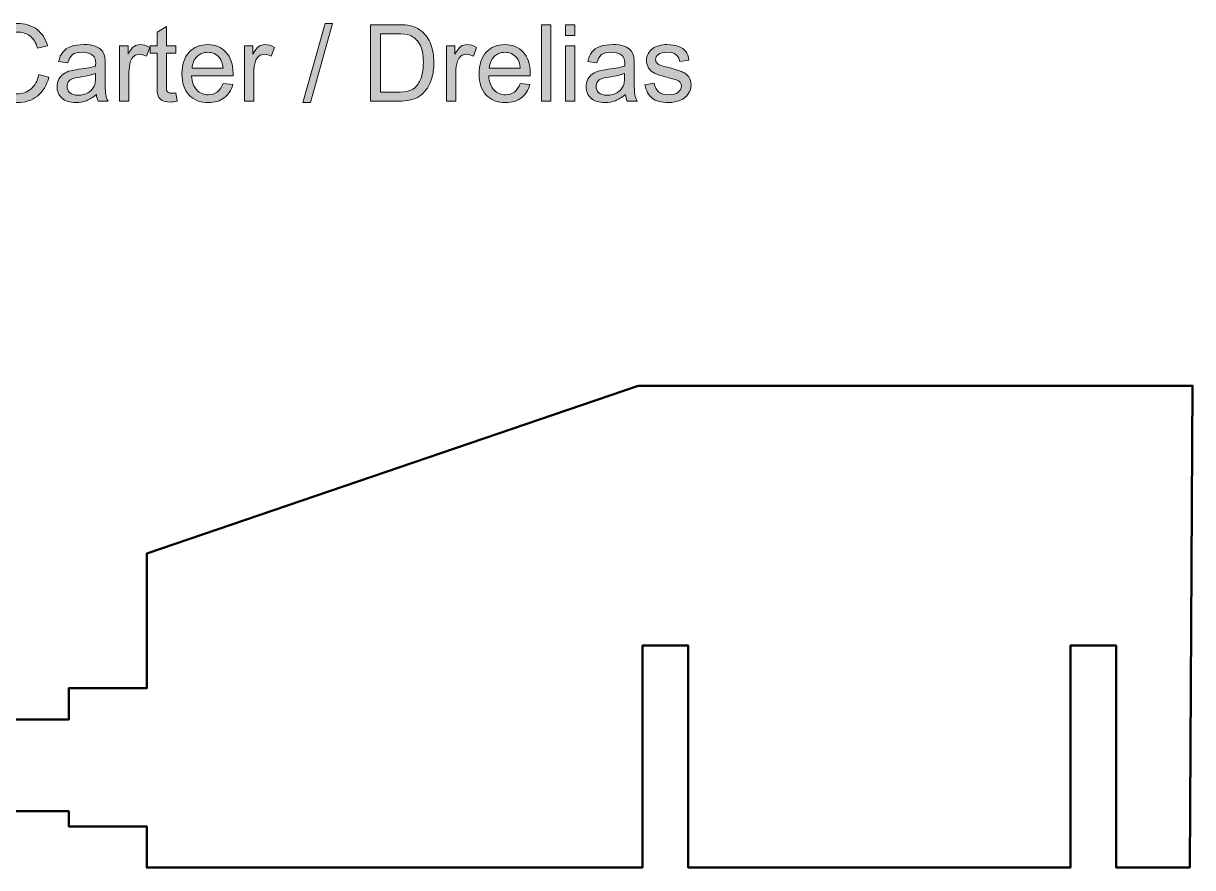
# Model space of a CAD drawing. Header units: inches. Extents: x 1117 to 1992, y -2324 to -585.
# Drawn here: x 1380.4 to 1456.9, y -702.6 to -647.3 of the extents above; entities that cross this region are included whole.
import ezdxf

# ---------------------------------------------------------------- set-up
doc = ezdxf.new("R2010")
doc.units = ezdxf.units.IN
doc.header["$MEASUREMENT"] = 0
doc.layers.add('Layer 1', color=7, linetype='Continuous')

# ---------------------------------------------------------------- blocks, each defined once
blk = doc.blocks.new('block 11')
at = {"layer": 'Layer 1', "true_color": 0x010101}
h = blk.add_hatch(color=18, dxfattribs=at)
h.dxf.hatch_style = 2
edge = h.paths.add_edge_path()
edge.add_spline(control_points=[(1381.366, -650.681), (1381.366, -650.681), (1382.029, -650.849), (1382.029, -650.849), (1381.89, -651.394), (1381.64, -651.81), (1381.278, -652.095), (1380.918, -652.382), (1380.476, -652.524), (1379.954, -652.524), (1379.414, -652.524), (1378.975, -652.414), (1378.636, -652.193), (1378.298, -651.974), (1378.041, -651.656), (1377.865, -651.238), (1377.688, -650.821), (1377.6, -650.374), (1377.6, -649.894), (1377.6, -649.372), (1377.699, -648.917), (1377.899, -648.529), (1378.099, -648.141), (1378.382, -647.846), (1378.75, -647.644), (1379.118, -647.442), (1379.523, -647.342), (1379.965, -647.342), (1380.466, -647.342), (1380.887, -647.468), (1381.23, -647.724), (1381.572, -647.98), (1381.81, -648.339), (1381.943, -648.802), (1381.943, -648.802), (1381.29, -648.955), (1381.29, -648.955), (1381.174, -648.592), (1381.005, -648.326), (1380.783, -648.159), (1380.562, -647.993), (1380.285, -647.91), (1379.95, -647.91), (1379.565, -647.91), (1379.243, -648.002), (1378.985, -648.186), (1378.726, -648.37), (1378.544, -648.62), (1378.44, -648.929), (1378.335, -649.24), (1378.282, -649.561), (1378.282, -649.892), (1378.282, -650.318), (1378.346, -650.691), (1378.469, -651.008), (1378.592, -651.325), (1378.786, -651.563), (1379.048, -651.721), (1379.31, -651.878), (1379.593, -651.957), (1379.899, -651.957), (1380.272, -651.957), (1380.585, -651.849), (1380.842, -651.635), (1381.1, -651.421), (1381.275, -651.103), (1381.366, -650.681)], knot_values=[0, 0, 0, 0, 1, 1, 1, 2, 2, 2, 3, 3, 3, 4, 4, 4, 5, 5, 5, 6, 6, 6, 7, 7, 7, 8, 8, 8, 9, 9, 9, 10, 10, 10, 11, 11, 11, 12, 12, 12, 13, 13, 13, 14, 14, 14, 15, 15, 15, 16, 16, 16, 17, 17, 17, 18, 18, 18, 19, 19, 19, 20, 20, 20, 21, 21, 21, 22, 22, 22, 22], degree=3, periodic=1)
h = blk.add_hatch(color=18, dxfattribs=at)
h.dxf.hatch_style = 2
edge = h.paths.add_edge_path()
edge.add_spline(control_points=[(1390.335, -651.888), (1390.335, -651.888), (1390.423, -652.43), (1390.423, -652.43), (1390.25, -652.467), (1390.096, -652.486), (1389.96, -652.486), (1389.735, -652.486), (1389.563, -652.449), (1389.439, -652.379), (1389.316, -652.309), (1389.229, -652.215), (1389.18, -652.101), (1389.129, -651.986), (1389.104, -651.743), (1389.104, -651.374), (1389.104, -651.374), (1389.104, -649.285), (1389.104, -649.285), (1389.104, -649.285), (1388.654, -649.285), (1388.654, -649.285), (1388.654, -649.285), (1388.654, -648.807), (1388.654, -648.807), (1388.654, -648.807), (1389.104, -648.807), (1389.104, -648.807), (1389.104, -648.807), (1389.104, -647.908), (1389.104, -647.908), (1389.104, -647.908), (1389.716, -647.539), (1389.716, -647.539), (1389.716, -647.539), (1389.716, -648.807), (1389.716, -648.807), (1389.716, -648.807), (1390.335, -648.807), (1390.335, -648.807), (1390.335, -648.807), (1390.335, -649.285), (1390.335, -649.285), (1390.335, -649.285), (1389.716, -649.285), (1389.716, -649.285), (1389.716, -649.285), (1389.716, -651.408), (1389.716, -651.408), (1389.716, -651.584), (1389.727, -651.696), (1389.748, -651.746), (1389.771, -651.797), (1389.805, -651.837), (1389.854, -651.867), (1389.904, -651.896), (1389.974, -651.911), (1390.066, -651.911), (1390.133, -651.912), (1390.223, -651.904), (1390.335, -651.888)], knot_values=[0, 0, 0, 0, 1, 1, 1, 2, 2, 2, 3, 3, 3, 4, 4, 4, 5, 5, 5, 6, 6, 6, 7, 7, 7, 8, 8, 8, 9, 9, 9, 10, 10, 10, 11, 11, 11, 12, 12, 12, 13, 13, 13, 14, 14, 14, 15, 15, 15, 16, 16, 16, 17, 17, 17, 18, 18, 18, 19, 19, 19, 20, 20, 20, 20], degree=3, periodic=1)
h = blk.add_hatch(color=18, dxfattribs=at)
h.dxf.hatch_style = 2
h.paths.add_polyline_path([(1398.643, -652.523), (1400.096, -647.342), (1400.589, -647.342), (1399.139, -652.523)])
h = blk.add_hatch(color=18, dxfattribs=at)
h.dxf.hatch_style = 2
edge = h.paths.add_edge_path()
edge.add_spline(control_points=[(1403.073, -652.438), (1403.073, -652.438), (1403.073, -647.428), (1403.073, -647.428), (1403.073, -647.428), (1404.799, -647.428), (1404.799, -647.428), (1405.189, -647.428), (1405.486, -647.452), (1405.691, -647.499), (1405.978, -647.565), (1406.223, -647.685), (1406.426, -647.859), (1406.691, -648.083), (1406.888, -648.367), (1407.019, -648.716), (1407.15, -649.063), (1407.217, -649.459), (1407.217, -649.907), (1407.217, -650.288), (1407.173, -650.625), (1407.084, -650.919), (1406.995, -651.213), (1406.881, -651.455), (1406.741, -651.648), (1406.602, -651.84), (1406.449, -651.992), (1406.284, -652.102), (1406.119, -652.213), (1405.92, -652.296), (1405.688, -652.353), (1405.454, -652.41), (1405.184, -652.438), (1404.883, -652.438), (1404.883, -652.438), (1403.073, -652.438), (1403.073, -652.438)], knot_values=[0, 0, 0, 0, 1, 1, 1, 2, 2, 2, 3, 3, 3, 4, 4, 4, 5, 5, 5, 6, 6, 6, 7, 7, 7, 8, 8, 8, 9, 9, 9, 10, 10, 10, 11, 11, 11, 12, 12, 12, 12], degree=3, periodic=1)
edge = h.paths.add_edge_path()
edge.add_spline(control_points=[(1403.736, -651.847), (1403.736, -651.847), (1404.806, -651.847), (1404.806, -651.847), (1405.136, -651.847), (1405.396, -651.816), (1405.584, -651.754), (1405.77, -651.693), (1405.922, -651.606), (1406.032, -651.495), (1406.189, -651.338), (1406.312, -651.126), (1406.399, -650.861), (1406.487, -650.596), (1406.531, -650.273), (1406.531, -649.895), (1406.531, -649.372), (1406.445, -648.968), (1406.273, -648.687), (1406.101, -648.406), (1405.892, -648.217), (1405.646, -648.121), (1405.469, -648.053), (1405.182, -648.018), (1404.787, -648.018), (1404.787, -648.018), (1403.736, -648.018), (1403.736, -648.018), (1403.736, -648.018), (1403.736, -651.847), (1403.736, -651.847), (1403.736, -651.847), (1403.736, -651.847), (1403.736, -651.847)], knot_values=[0, 0, 0, 0, 1, 1, 1, 2, 2, 2, 3, 3, 3, 4, 4, 4, 5, 5, 5, 6, 6, 6, 7, 7, 7, 8, 8, 8, 9, 9, 9, 10, 10, 10, 11, 11, 11, 11], degree=3, periodic=1)
h = blk.add_hatch(color=18, dxfattribs=at)
h.dxf.hatch_style = 2
h.paths.add_polyline_path([(1414.26, -652.438), (1414.26, -647.428), (1414.875, -647.428), (1414.875, -652.438)])
h = blk.add_hatch(color=18, dxfattribs=at)
h.dxf.hatch_style = 2
h.paths.add_polyline_path([(1415.832, -648.135), (1415.832, -647.427), (1416.448, -647.427), (1416.448, -648.135)])
h.paths.add_polyline_path([(1415.832, -652.438), (1415.832, -648.808), (1416.448, -648.808), (1416.448, -652.438)])
h = blk.add_hatch(color=18, dxfattribs=at)
h.dxf.hatch_style = 2
edge = h.paths.add_edge_path()
edge.add_spline(control_points=[(1385.135, -651.991), (1384.908, -652.184), (1384.688, -652.321), (1384.479, -652.4), (1384.266, -652.481), (1384.041, -652.52), (1383.8, -652.52), (1383.4, -652.52), (1383.095, -652.423), (1382.881, -652.228), (1382.667, -652.033), (1382.559, -651.784), (1382.559, -651.481), (1382.559, -651.304), (1382.6, -651.142), (1382.681, -650.995), (1382.762, -650.847), (1382.867, -650.73), (1382.999, -650.641), (1383.13, -650.552), (1383.277, -650.485), (1383.441, -650.439), (1383.562, -650.407), (1383.744, -650.376), (1383.988, -650.347), (1384.485, -650.288), (1384.85, -650.217), (1385.085, -650.134), (1385.087, -650.05), (1385.089, -649.996), (1385.089, -649.974), (1385.089, -649.723), (1385.031, -649.546), (1384.914, -649.444), (1384.758, -649.304), (1384.525, -649.234), (1384.215, -649.234), (1383.926, -649.234), (1383.711, -649.286), (1383.574, -649.387), (1383.436, -649.489), (1383.335, -649.669), (1383.268, -649.925), (1383.268, -649.925), (1382.667, -649.844), (1382.667, -649.844), (1382.721, -649.587), (1382.811, -649.379), (1382.938, -649.219), (1383.063, -649.062), (1383.245, -648.939), (1383.482, -648.854), (1383.719, -648.769), (1383.993, -648.726), (1384.305, -648.726), (1384.615, -648.726), (1384.867, -648.763), (1385.061, -648.836), (1385.254, -648.909), (1385.397, -649.002), (1385.488, -649.111), (1385.579, -649.221), (1385.643, -649.361), (1385.679, -649.53), (1385.701, -649.635), (1385.71, -649.824), (1385.71, -650.096), (1385.71, -650.096), (1385.71, -650.916), (1385.71, -650.916), (1385.71, -651.488), (1385.723, -651.85), (1385.749, -652.002), (1385.775, -652.153), (1385.827, -652.298), (1385.905, -652.436), (1385.905, -652.436), (1385.262, -652.436), (1385.262, -652.436), (1385.195, -652.31), (1385.154, -652.161), (1385.135, -651.991)], knot_values=[0, 0, 0, 0, 1, 1, 1, 2, 2, 2, 3, 3, 3, 4, 4, 4, 5, 5, 5, 6, 6, 6, 7, 7, 7, 8, 8, 8, 9, 9, 9, 10, 10, 10, 11, 11, 11, 12, 12, 12, 13, 13, 13, 14, 14, 14, 15, 15, 15, 16, 16, 16, 17, 17, 17, 18, 18, 18, 19, 19, 19, 20, 20, 20, 21, 21, 21, 22, 22, 22, 23, 23, 23, 24, 24, 24, 25, 25, 25, 26, 26, 26, 27, 27, 27, 27], degree=3, periodic=1)
edge = h.paths.add_edge_path()
edge.add_spline(control_points=[(1385.085, -650.616), (1384.861, -650.708), (1384.526, -650.785), (1384.08, -650.849), (1383.825, -650.885), (1383.647, -650.927), (1383.543, -650.972), (1383.439, -651.018), (1383.357, -651.084), (1383.3, -651.172), (1383.243, -651.26), (1383.215, -651.356), (1383.215, -651.464), (1383.215, -651.628), (1383.277, -651.765), (1383.4, -651.874), (1383.525, -651.984), (1383.706, -652.038), (1383.946, -652.038), (1384.183, -652.038), (1384.394, -651.987), (1384.579, -651.883), (1384.762, -651.78), (1384.898, -651.638), (1384.984, -651.458), (1385.051, -651.318), (1385.083, -651.113), (1385.083, -650.843), (1385.083, -650.843), (1385.085, -650.616), (1385.085, -650.616), (1385.085, -650.616), (1385.085, -650.616), (1385.085, -650.616)], knot_values=[0, 0, 0, 0, 1, 1, 1, 2, 2, 2, 3, 3, 3, 4, 4, 4, 5, 5, 5, 6, 6, 6, 7, 7, 7, 8, 8, 8, 9, 9, 9, 10, 10, 10, 11, 11, 11, 11], degree=3, periodic=1)
h = blk.add_hatch(color=18, dxfattribs=at)
h.dxf.hatch_style = 2
edge = h.paths.add_edge_path()
edge.add_spline(control_points=[(1386.654, -652.438), (1386.654, -652.438), (1386.654, -648.808), (1386.654, -648.808), (1386.654, -648.808), (1387.206, -648.808), (1387.206, -648.808), (1387.206, -648.808), (1387.206, -649.36), (1387.206, -649.36), (1387.347, -649.102), (1387.478, -648.932), (1387.597, -648.85), (1387.717, -648.769), (1387.849, -648.727), (1387.992, -648.727), (1388.2, -648.727), (1388.411, -648.793), (1388.624, -648.925), (1388.624, -648.925), (1388.411, -649.496), (1388.411, -649.496), (1388.261, -649.407), (1388.11, -649.363), (1387.961, -649.363), (1387.827, -649.363), (1387.705, -649.403), (1387.599, -649.484), (1387.492, -649.565), (1387.416, -649.678), (1387.371, -649.821), (1387.303, -650.04), (1387.268, -650.279), (1387.268, -650.538), (1387.268, -650.538), (1387.268, -652.439), (1387.268, -652.439), (1387.268, -652.439), (1386.654, -652.438), (1386.654, -652.438), (1386.654, -652.438), (1386.654, -652.438), (1386.654, -652.438)], knot_values=[0, 0, 0, 0, 1, 1, 1, 2, 2, 2, 3, 3, 3, 4, 4, 4, 5, 5, 5, 6, 6, 6, 7, 7, 7, 8, 8, 8, 9, 9, 9, 10, 10, 10, 11, 11, 11, 12, 12, 12, 13, 13, 13, 14, 14, 14, 14], degree=3, periodic=1)
h = blk.add_hatch(color=18, dxfattribs=at)
h.dxf.hatch_style = 2
edge = h.paths.add_edge_path()
edge.add_spline(control_points=[(1393.421, -651.269), (1393.421, -651.269), (1394.057, -651.348), (1394.057, -651.348), (1393.958, -651.72), (1393.771, -652.008), (1393.5, -652.213), (1393.228, -652.418), (1392.882, -652.52), (1392.462, -652.52), (1391.931, -652.52), (1391.51, -652.356), (1391.199, -652.029), (1390.888, -651.702), (1390.732, -651.243), (1390.732, -650.655), (1390.732, -650.044), (1390.89, -649.57), (1391.204, -649.232), (1391.52, -648.895), (1391.926, -648.726), (1392.429, -648.726), (1392.914, -648.726), (1393.31, -648.892), (1393.617, -649.221), (1393.924, -649.552), (1394.08, -650.017), (1394.08, -650.615), (1394.08, -650.652), (1394.078, -650.707), (1394.076, -650.78), (1394.076, -650.78), (1391.368, -650.78), (1391.368, -650.78), (1391.391, -651.179), (1391.505, -651.484), (1391.706, -651.697), (1391.909, -651.909), (1392.162, -652.014), (1392.465, -652.014), (1392.691, -652.014), (1392.884, -651.955), (1393.043, -651.835), (1393.201, -651.718), (1393.328, -651.529), (1393.421, -651.269)], knot_values=[0, 0, 0, 0, 1, 1, 1, 2, 2, 2, 3, 3, 3, 4, 4, 4, 5, 5, 5, 6, 6, 6, 7, 7, 7, 8, 8, 8, 9, 9, 9, 10, 10, 10, 11, 11, 11, 12, 12, 12, 13, 13, 13, 14, 14, 14, 15, 15, 15, 15], degree=3, periodic=1)
edge = h.paths.add_edge_path()
edge.add_spline(control_points=[(1391.401, -650.275), (1391.401, -650.275), (1393.428, -650.275), (1393.428, -650.275), (1393.401, -649.969), (1393.322, -649.74), (1393.196, -649.588), (1392.998, -649.351), (1392.746, -649.232), (1392.434, -649.232), (1392.151, -649.232), (1391.913, -649.327), (1391.721, -649.517), (1391.528, -649.705), (1391.422, -649.958), (1391.401, -650.275)], knot_values=[0, 0, 0, 0, 1, 1, 1, 2, 2, 2, 3, 3, 3, 4, 4, 4, 5, 5, 5, 5], degree=3, periodic=1)
h = blk.add_hatch(color=18, dxfattribs=at)
h.dxf.hatch_style = 2
edge = h.paths.add_edge_path()
edge.add_spline(control_points=[(1394.822, -652.438), (1394.822, -652.438), (1394.822, -648.808), (1394.822, -648.808), (1394.822, -648.808), (1395.376, -648.808), (1395.376, -648.808), (1395.376, -648.808), (1395.376, -649.36), (1395.376, -649.36), (1395.517, -649.102), (1395.648, -648.932), (1395.768, -648.85), (1395.887, -648.769), (1396.018, -648.727), (1396.162, -648.727), (1396.369, -648.727), (1396.58, -648.793), (1396.794, -648.925), (1396.794, -648.925), (1396.581, -649.496), (1396.581, -649.496), (1396.431, -649.407), (1396.28, -649.363), (1396.131, -649.363), (1395.996, -649.363), (1395.875, -649.403), (1395.769, -649.484), (1395.662, -649.565), (1395.585, -649.678), (1395.54, -649.821), (1395.473, -650.04), (1395.437, -650.279), (1395.437, -650.538), (1395.437, -650.538), (1395.437, -652.439), (1395.437, -652.439), (1395.437, -652.439), (1394.822, -652.438), (1394.822, -652.438), (1394.822, -652.438), (1394.822, -652.438), (1394.822, -652.438)], knot_values=[0, 0, 0, 0, 1, 1, 1, 2, 2, 2, 3, 3, 3, 4, 4, 4, 5, 5, 5, 6, 6, 6, 7, 7, 7, 8, 8, 8, 9, 9, 9, 10, 10, 10, 11, 11, 11, 12, 12, 12, 13, 13, 13, 14, 14, 14, 14], degree=3, periodic=1)
h = blk.add_hatch(color=18, dxfattribs=at)
h.dxf.hatch_style = 2
edge = h.paths.add_edge_path()
edge.add_spline(control_points=[(1408.043, -652.438), (1408.043, -652.438), (1408.043, -648.808), (1408.043, -648.808), (1408.043, -648.808), (1408.597, -648.808), (1408.597, -648.808), (1408.597, -648.808), (1408.597, -649.36), (1408.597, -649.36), (1408.737, -649.102), (1408.869, -648.932), (1408.987, -648.85), (1409.106, -648.769), (1409.238, -648.727), (1409.381, -648.727), (1409.589, -648.727), (1409.799, -648.793), (1410.014, -648.925), (1410.014, -648.925), (1409.802, -649.496), (1409.802, -649.496), (1409.65, -649.407), (1409.5, -649.363), (1409.351, -649.363), (1409.216, -649.363), (1409.094, -649.403), (1408.988, -649.484), (1408.881, -649.565), (1408.805, -649.678), (1408.761, -649.821), (1408.692, -650.04), (1408.658, -650.279), (1408.658, -650.538), (1408.658, -650.538), (1408.658, -652.439), (1408.658, -652.439), (1408.658, -652.439), (1408.043, -652.438), (1408.043, -652.438), (1408.043, -652.438), (1408.043, -652.438), (1408.043, -652.438)], knot_values=[0, 0, 0, 0, 1, 1, 1, 2, 2, 2, 3, 3, 3, 4, 4, 4, 5, 5, 5, 6, 6, 6, 7, 7, 7, 8, 8, 8, 9, 9, 9, 10, 10, 10, 11, 11, 11, 12, 12, 12, 13, 13, 13, 14, 14, 14, 14], degree=3, periodic=1)
h = blk.add_hatch(color=18, dxfattribs=at)
h.dxf.hatch_style = 2
edge = h.paths.add_edge_path()
edge.add_spline(control_points=[(1412.866, -651.269), (1412.866, -651.269), (1413.501, -651.348), (1413.501, -651.348), (1413.401, -651.72), (1413.216, -652.008), (1412.944, -652.213), (1412.673, -652.418), (1412.327, -652.52), (1411.907, -652.52), (1411.376, -652.52), (1410.955, -652.356), (1410.644, -652.029), (1410.333, -651.702), (1410.177, -651.243), (1410.177, -650.655), (1410.177, -650.044), (1410.334, -649.57), (1410.649, -649.232), (1410.964, -648.895), (1411.371, -648.726), (1411.873, -648.726), (1412.358, -648.726), (1412.754, -648.892), (1413.062, -649.221), (1413.37, -649.552), (1413.525, -650.017), (1413.525, -650.615), (1413.525, -650.652), (1413.524, -650.707), (1413.521, -650.78), (1413.521, -650.78), (1410.813, -650.78), (1410.813, -650.78), (1410.836, -651.179), (1410.95, -651.484), (1411.151, -651.697), (1411.354, -651.909), (1411.607, -652.014), (1411.91, -652.014), (1412.136, -652.014), (1412.328, -651.955), (1412.488, -651.835), (1412.646, -651.718), (1412.773, -651.529), (1412.866, -651.269)], knot_values=[0, 0, 0, 0, 1, 1, 1, 2, 2, 2, 3, 3, 3, 4, 4, 4, 5, 5, 5, 6, 6, 6, 7, 7, 7, 8, 8, 8, 9, 9, 9, 10, 10, 10, 11, 11, 11, 12, 12, 12, 13, 13, 13, 14, 14, 14, 15, 15, 15, 15], degree=3, periodic=1)
edge = h.paths.add_edge_path()
edge.add_spline(control_points=[(1410.846, -650.275), (1410.846, -650.275), (1412.871, -650.275), (1412.871, -650.275), (1412.846, -649.969), (1412.767, -649.74), (1412.641, -649.588), (1412.443, -649.351), (1412.191, -649.232), (1411.879, -649.232), (1411.596, -649.232), (1411.357, -649.327), (1411.165, -649.517), (1410.973, -649.705), (1410.866, -649.958), (1410.846, -650.275)], knot_values=[0, 0, 0, 0, 1, 1, 1, 2, 2, 2, 3, 3, 3, 4, 4, 4, 5, 5, 5, 5], degree=3, periodic=1)
h = blk.add_hatch(color=18, dxfattribs=at)
h.dxf.hatch_style = 2
edge = h.paths.add_edge_path()
edge.add_spline(control_points=[(1419.753, -651.991), (1419.525, -652.184), (1419.305, -652.321), (1419.095, -652.4), (1418.883, -652.481), (1418.658, -652.52), (1418.417, -652.52), (1418.017, -652.52), (1417.712, -652.423), (1417.497, -652.228), (1417.285, -652.033), (1417.176, -651.784), (1417.176, -651.481), (1417.176, -651.304), (1417.216, -651.142), (1417.298, -650.995), (1417.379, -650.847), (1417.484, -650.73), (1417.615, -650.641), (1417.746, -650.552), (1417.894, -650.485), (1418.058, -650.439), (1418.179, -650.407), (1418.361, -650.376), (1418.605, -650.347), (1419.101, -650.288), (1419.467, -650.217), (1419.702, -650.134), (1419.704, -650.05), (1419.705, -649.996), (1419.705, -649.974), (1419.705, -649.723), (1419.647, -649.546), (1419.531, -649.444), (1419.375, -649.304), (1419.141, -649.234), (1418.832, -649.234), (1418.542, -649.234), (1418.329, -649.286), (1418.191, -649.387), (1418.053, -649.489), (1417.951, -649.669), (1417.885, -649.925), (1417.885, -649.925), (1417.283, -649.844), (1417.283, -649.844), (1417.338, -649.587), (1417.428, -649.379), (1417.555, -649.219), (1417.679, -649.061), (1417.861, -648.939), (1418.098, -648.854), (1418.335, -648.769), (1418.61, -648.726), (1418.922, -648.726), (1419.232, -648.726), (1419.484, -648.763), (1419.678, -648.836), (1419.871, -648.909), (1420.013, -649.002), (1420.105, -649.111), (1420.197, -649.221), (1420.26, -649.361), (1420.296, -649.53), (1420.318, -649.635), (1420.327, -649.824), (1420.327, -650.096), (1420.327, -650.096), (1420.327, -650.916), (1420.327, -650.916), (1420.327, -651.488), (1420.34, -651.85), (1420.366, -652.002), (1420.392, -652.153), (1420.444, -652.298), (1420.522, -652.436), (1420.522, -652.436), (1419.879, -652.436), (1419.879, -652.436), (1419.813, -652.31), (1419.771, -652.161), (1419.753, -651.991)], knot_values=[0, 0, 0, 0, 1, 1, 1, 2, 2, 2, 3, 3, 3, 4, 4, 4, 5, 5, 5, 6, 6, 6, 7, 7, 7, 8, 8, 8, 9, 9, 9, 10, 10, 10, 11, 11, 11, 12, 12, 12, 13, 13, 13, 14, 14, 14, 15, 15, 15, 16, 16, 16, 17, 17, 17, 18, 18, 18, 19, 19, 19, 20, 20, 20, 21, 21, 21, 22, 22, 22, 23, 23, 23, 24, 24, 24, 25, 25, 25, 26, 26, 26, 27, 27, 27, 27], degree=3, periodic=1)
edge = h.paths.add_edge_path()
edge.add_spline(control_points=[(1419.702, -650.616), (1419.478, -650.708), (1419.143, -650.785), (1418.697, -650.849), (1418.442, -650.885), (1418.263, -650.927), (1418.16, -650.972), (1418.057, -651.018), (1417.976, -651.084), (1417.917, -651.172), (1417.86, -651.26), (1417.832, -651.356), (1417.832, -651.464), (1417.832, -651.628), (1417.894, -651.765), (1418.018, -651.874), (1418.142, -651.984), (1418.323, -652.038), (1418.563, -652.038), (1418.8, -652.038), (1419.011, -651.987), (1419.196, -651.883), (1419.379, -651.78), (1419.515, -651.638), (1419.601, -651.458), (1419.668, -651.318), (1419.7, -651.113), (1419.7, -650.843), (1419.7, -650.843), (1419.702, -650.616), (1419.702, -650.616), (1419.702, -650.616), (1419.702, -650.616), (1419.702, -650.616)], knot_values=[0, 0, 0, 0, 1, 1, 1, 2, 2, 2, 3, 3, 3, 4, 4, 4, 5, 5, 5, 6, 6, 6, 7, 7, 7, 8, 8, 8, 9, 9, 9, 10, 10, 10, 11, 11, 11, 11], degree=3, periodic=1)
h = blk.add_hatch(color=18, dxfattribs=at)
h.dxf.hatch_style = 2
edge = h.paths.add_edge_path()
edge.add_spline(control_points=[(1421.03, -651.355), (1421.03, -651.355), (1421.64, -651.259), (1421.64, -651.259), (1421.675, -651.503), (1421.77, -651.691), (1421.926, -651.82), (1422.082, -651.95), (1422.301, -652.015), (1422.58, -652.015), (1422.863, -652.015), (1423.073, -651.958), (1423.209, -651.843), (1423.346, -651.729), (1423.414, -651.593), (1423.414, -651.439), (1423.414, -651.299), (1423.352, -651.19), (1423.232, -651.11), (1423.149, -651.056), (1422.938, -650.985), (1422.603, -650.901), (1422.153, -650.788), (1421.84, -650.688), (1421.666, -650.606), (1421.492, -650.523), (1421.36, -650.407), (1421.269, -650.26), (1421.179, -650.113), (1421.134, -649.951), (1421.134, -649.773), (1421.134, -649.611), (1421.171, -649.461), (1421.245, -649.325), (1421.319, -649.186), (1421.42, -649.071), (1421.547, -648.98), (1421.643, -648.91), (1421.774, -648.85), (1421.937, -648.801), (1422.103, -648.751), (1422.28, -648.727), (1422.469, -648.727), (1422.755, -648.727), (1423.005, -648.768), (1423.219, -648.85), (1423.434, -648.932), (1423.594, -649.044), (1423.697, -649.183), (1423.8, -649.323), (1423.87, -649.511), (1423.909, -649.746), (1423.909, -649.746), (1423.307, -649.827), (1423.307, -649.827), (1423.281, -649.641), (1423.201, -649.495), (1423.07, -649.39), (1422.939, -649.285), (1422.754, -649.233), (1422.514, -649.233), (1422.232, -649.233), (1422.032, -649.281), (1421.909, -649.373), (1421.789, -649.467), (1421.728, -649.576), (1421.728, -649.702), (1421.728, -649.782), (1421.753, -649.854), (1421.803, -649.916), (1421.855, -649.982), (1421.932, -650.038), (1422.039, -650.081), (1422.101, -650.103), (1422.282, -650.156), (1422.583, -650.237), (1423.018, -650.353), (1423.322, -650.45), (1423.494, -650.524), (1423.666, -650.597), (1423.801, -650.706), (1423.898, -650.846), (1423.995, -650.987), (1424.046, -651.162), (1424.046, -651.372), (1424.046, -651.577), (1423.986, -651.771), (1423.865, -651.952), (1423.745, -652.134), (1423.574, -652.274), (1423.347, -652.372), (1423.121, -652.471), (1422.867, -652.521), (1422.581, -652.521), (1422.11, -652.521), (1421.751, -652.423), (1421.503, -652.228), (1421.257, -652.03), (1421.1, -651.74), (1421.03, -651.355)], knot_values=[0, 0, 0, 0, 1, 1, 1, 2, 2, 2, 3, 3, 3, 4, 4, 4, 5, 5, 5, 6, 6, 6, 7, 7, 7, 8, 8, 8, 9, 9, 9, 10, 10, 10, 11, 11, 11, 12, 12, 12, 13, 13, 13, 14, 14, 14, 15, 15, 15, 16, 16, 16, 17, 17, 17, 18, 18, 18, 19, 19, 19, 20, 20, 20, 21, 21, 21, 22, 22, 22, 23, 23, 23, 24, 24, 24, 25, 25, 25, 26, 26, 26, 27, 27, 27, 28, 28, 28, 29, 29, 29, 30, 30, 30, 31, 31, 31, 32, 32, 32, 33, 33, 33, 33], degree=3, periodic=1)
at = {"layer": 'Layer 1', "lineweight": 0}
for points in [[(1398.643, -652.523), (1400.096, -647.342), (1400.589, -647.342), (1399.139, -652.523), (1398.643, -652.523)], [(1414.26, -652.438), (1414.26, -647.428), (1414.875, -647.428), (1414.875, -652.438), (1414.26, -652.438)], [(1415.832, -648.135), (1415.832, -647.427), (1416.448, -647.427), (1416.448, -648.135), (1415.832, -648.135)], [(1415.832, -652.438), (1415.832, -648.808), (1416.448, -648.808), (1416.448, -652.438), (1415.832, -652.438)]]:
    blk.add_lwpolyline(points, dxfattribs=at)
for points, knots in [([(1381.366, -650.681), (1381.366, -650.681), (1382.029, -650.849), (1382.029, -650.849), (1381.89, -651.394), (1381.64, -651.81), (1381.278, -652.095), (1380.918, -652.382), (1380.476, -652.524), (1379.954, -652.524), (1379.414, -652.524), (1378.975, -652.414), (1378.636, -652.193), (1378.298, -651.974), (1378.041, -651.656), (1377.865, -651.238), (1377.688, -650.821), (1377.6, -650.374), (1377.6, -649.894), (1377.6, -649.372), (1377.699, -648.917), (1377.899, -648.529), (1378.099, -648.141), (1378.382, -647.846), (1378.75, -647.644), (1379.118, -647.442), (1379.523, -647.342), (1379.965, -647.342), (1380.466, -647.342), (1380.887, -647.468), (1381.23, -647.724), (1381.572, -647.98), (1381.81, -648.339), (1381.943, -648.802), (1381.943, -648.802), (1381.29, -648.955), (1381.29, -648.955), (1381.174, -648.592), (1381.005, -648.326), (1380.783, -648.159), (1380.562, -647.993), (1380.285, -647.91), (1379.95, -647.91), (1379.565, -647.91), (1379.243, -648.002), (1378.985, -648.186), (1378.726, -648.37), (1378.544, -648.62), (1378.44, -648.929), (1378.335, -649.24), (1378.282, -649.561), (1378.282, -649.892), (1378.282, -650.318), (1378.346, -650.691), (1378.469, -651.008), (1378.592, -651.325), (1378.786, -651.563), (1379.048, -651.721), (1379.31, -651.878), (1379.593, -651.957), (1379.899, -651.957), (1380.272, -651.957), (1380.585, -651.849), (1380.842, -651.635), (1381.1, -651.421), (1381.275, -651.103), (1381.366, -650.681)], [0, 0, 0, 0, 1, 1, 1, 2, 2, 2, 3, 3, 3, 4, 4, 4, 5, 5, 5, 6, 6, 6, 7, 7, 7, 8, 8, 8, 9, 9, 9, 10, 10, 10, 11, 11, 11, 12, 12, 12, 13, 13, 13, 14, 14, 14, 15, 15, 15, 16, 16, 16, 17, 17, 17, 18, 18, 18, 19, 19, 19, 20, 20, 20, 21, 21, 21, 22, 22, 22, 22]), ([(1390.335, -651.888), (1390.335, -651.888), (1390.423, -652.43), (1390.423, -652.43), (1390.25, -652.467), (1390.096, -652.486), (1389.96, -652.486), (1389.735, -652.486), (1389.563, -652.449), (1389.439, -652.379), (1389.316, -652.309), (1389.229, -652.215), (1389.18, -652.101), (1389.129, -651.986), (1389.104, -651.743), (1389.104, -651.374), (1389.104, -651.374), (1389.104, -649.285), (1389.104, -649.285), (1389.104, -649.285), (1388.654, -649.285), (1388.654, -649.285), (1388.654, -649.285), (1388.654, -648.807), (1388.654, -648.807), (1388.654, -648.807), (1389.104, -648.807), (1389.104, -648.807), (1389.104, -648.807), (1389.104, -647.908), (1389.104, -647.908), (1389.104, -647.908), (1389.716, -647.539), (1389.716, -647.539), (1389.716, -647.539), (1389.716, -648.807), (1389.716, -648.807), (1389.716, -648.807), (1390.335, -648.807), (1390.335, -648.807), (1390.335, -648.807), (1390.335, -649.285), (1390.335, -649.285), (1390.335, -649.285), (1389.716, -649.285), (1389.716, -649.285), (1389.716, -649.285), (1389.716, -651.408), (1389.716, -651.408), (1389.716, -651.584), (1389.727, -651.696), (1389.748, -651.746), (1389.771, -651.797), (1389.805, -651.837), (1389.854, -651.867), (1389.904, -651.896), (1389.974, -651.911), (1390.066, -651.911), (1390.133, -651.912), (1390.223, -651.904), (1390.335, -651.888)], [0, 0, 0, 0, 1, 1, 1, 2, 2, 2, 3, 3, 3, 4, 4, 4, 5, 5, 5, 6, 6, 6, 7, 7, 7, 8, 8, 8, 9, 9, 9, 10, 10, 10, 11, 11, 11, 12, 12, 12, 13, 13, 13, 14, 14, 14, 15, 15, 15, 16, 16, 16, 17, 17, 17, 18, 18, 18, 19, 19, 19, 20, 20, 20, 20]), ([(1403.073, -652.438), (1403.073, -652.438), (1403.073, -647.428), (1403.073, -647.428), (1403.073, -647.428), (1404.799, -647.428), (1404.799, -647.428), (1405.189, -647.428), (1405.486, -647.452), (1405.691, -647.499), (1405.978, -647.565), (1406.223, -647.685), (1406.426, -647.859), (1406.691, -648.083), (1406.888, -648.367), (1407.019, -648.716), (1407.15, -649.063), (1407.217, -649.459), (1407.217, -649.907), (1407.217, -650.288), (1407.173, -650.625), (1407.084, -650.919), (1406.995, -651.213), (1406.881, -651.455), (1406.741, -651.648), (1406.602, -651.84), (1406.449, -651.992), (1406.284, -652.102), (1406.119, -652.213), (1405.92, -652.296), (1405.688, -652.353), (1405.454, -652.41), (1405.184, -652.438), (1404.883, -652.438), (1404.883, -652.438), (1403.073, -652.438), (1403.073, -652.438)], [0, 0, 0, 0, 1, 1, 1, 2, 2, 2, 3, 3, 3, 4, 4, 4, 5, 5, 5, 6, 6, 6, 7, 7, 7, 8, 8, 8, 9, 9, 9, 10, 10, 10, 11, 11, 11, 12, 12, 12, 12]), ([(1403.736, -651.847), (1403.736, -651.847), (1404.806, -651.847), (1404.806, -651.847), (1405.136, -651.847), (1405.396, -651.816), (1405.584, -651.754), (1405.77, -651.693), (1405.922, -651.606), (1406.032, -651.495), (1406.189, -651.338), (1406.312, -651.126), (1406.399, -650.861), (1406.487, -650.596), (1406.531, -650.273), (1406.531, -649.895), (1406.531, -649.372), (1406.445, -648.968), (1406.273, -648.687), (1406.101, -648.406), (1405.892, -648.217), (1405.646, -648.121), (1405.469, -648.053), (1405.182, -648.018), (1404.787, -648.018), (1404.787, -648.018), (1403.736, -648.018), (1403.736, -648.018), (1403.736, -648.018), (1403.736, -651.847), (1403.736, -651.847), (1403.736, -651.847), (1403.736, -651.847), (1403.736, -651.847)], [0, 0, 0, 0, 1, 1, 1, 2, 2, 2, 3, 3, 3, 4, 4, 4, 5, 5, 5, 6, 6, 6, 7, 7, 7, 8, 8, 8, 9, 9, 9, 10, 10, 10, 11, 11, 11, 11]), ([(1385.135, -651.991), (1384.908, -652.184), (1384.688, -652.321), (1384.479, -652.4), (1384.266, -652.481), (1384.041, -652.52), (1383.8, -652.52), (1383.4, -652.52), (1383.095, -652.423), (1382.881, -652.228), (1382.667, -652.033), (1382.559, -651.784), (1382.559, -651.481), (1382.559, -651.304), (1382.6, -651.142), (1382.681, -650.995), (1382.762, -650.847), (1382.867, -650.73), (1382.999, -650.641), (1383.13, -650.552), (1383.277, -650.485), (1383.441, -650.439), (1383.562, -650.407), (1383.744, -650.376), (1383.988, -650.347), (1384.485, -650.288), (1384.85, -650.217), (1385.085, -650.134), (1385.087, -650.05), (1385.089, -649.996), (1385.089, -649.974), (1385.089, -649.723), (1385.031, -649.546), (1384.914, -649.444), (1384.758, -649.304), (1384.525, -649.234), (1384.215, -649.234), (1383.926, -649.234), (1383.711, -649.286), (1383.574, -649.387), (1383.436, -649.489), (1383.335, -649.669), (1383.268, -649.925), (1383.268, -649.925), (1382.667, -649.844), (1382.667, -649.844), (1382.721, -649.587), (1382.811, -649.379), (1382.938, -649.219), (1383.063, -649.062), (1383.245, -648.939), (1383.482, -648.854), (1383.719, -648.769), (1383.993, -648.726), (1384.305, -648.726), (1384.615, -648.726), (1384.867, -648.763), (1385.061, -648.836), (1385.254, -648.909), (1385.397, -649.002), (1385.488, -649.111), (1385.579, -649.221), (1385.643, -649.361), (1385.679, -649.53), (1385.701, -649.635), (1385.71, -649.824), (1385.71, -650.096), (1385.71, -650.096), (1385.71, -650.916), (1385.71, -650.916), (1385.71, -651.488), (1385.723, -651.85), (1385.749, -652.002), (1385.775, -652.153), (1385.827, -652.298), (1385.905, -652.436), (1385.905, -652.436), (1385.262, -652.436), (1385.262, -652.436), (1385.195, -652.31), (1385.154, -652.161), (1385.135, -651.991)], [0, 0, 0, 0, 1, 1, 1, 2, 2, 2, 3, 3, 3, 4, 4, 4, 5, 5, 5, 6, 6, 6, 7, 7, 7, 8, 8, 8, 9, 9, 9, 10, 10, 10, 11, 11, 11, 12, 12, 12, 13, 13, 13, 14, 14, 14, 15, 15, 15, 16, 16, 16, 17, 17, 17, 18, 18, 18, 19, 19, 19, 20, 20, 20, 21, 21, 21, 22, 22, 22, 23, 23, 23, 24, 24, 24, 25, 25, 25, 26, 26, 26, 27, 27, 27, 27]), ([(1386.654, -652.438), (1386.654, -652.438), (1386.654, -648.808), (1386.654, -648.808), (1386.654, -648.808), (1387.206, -648.808), (1387.206, -648.808), (1387.206, -648.808), (1387.206, -649.36), (1387.206, -649.36), (1387.347, -649.102), (1387.478, -648.932), (1387.597, -648.85), (1387.717, -648.769), (1387.849, -648.727), (1387.992, -648.727), (1388.2, -648.727), (1388.411, -648.793), (1388.624, -648.925), (1388.624, -648.925), (1388.411, -649.496), (1388.411, -649.496), (1388.261, -649.407), (1388.11, -649.363), (1387.961, -649.363), (1387.827, -649.363), (1387.705, -649.403), (1387.599, -649.484), (1387.492, -649.565), (1387.416, -649.678), (1387.371, -649.821), (1387.303, -650.04), (1387.268, -650.279), (1387.268, -650.538), (1387.268, -650.538), (1387.268, -652.439), (1387.268, -652.439), (1387.268, -652.439), (1386.654, -652.438), (1386.654, -652.438), (1386.654, -652.438), (1386.654, -652.438), (1386.654, -652.438)], [0, 0, 0, 0, 1, 1, 1, 2, 2, 2, 3, 3, 3, 4, 4, 4, 5, 5, 5, 6, 6, 6, 7, 7, 7, 8, 8, 8, 9, 9, 9, 10, 10, 10, 11, 11, 11, 12, 12, 12, 13, 13, 13, 14, 14, 14, 14]), ([(1393.421, -651.269), (1393.421, -651.269), (1394.057, -651.348), (1394.057, -651.348), (1393.958, -651.72), (1393.771, -652.008), (1393.5, -652.213), (1393.228, -652.418), (1392.882, -652.52), (1392.462, -652.52), (1391.931, -652.52), (1391.51, -652.356), (1391.199, -652.029), (1390.888, -651.702), (1390.732, -651.243), (1390.732, -650.655), (1390.732, -650.044), (1390.89, -649.57), (1391.204, -649.232), (1391.52, -648.895), (1391.926, -648.726), (1392.429, -648.726), (1392.914, -648.726), (1393.31, -648.892), (1393.617, -649.221), (1393.924, -649.552), (1394.08, -650.017), (1394.08, -650.615), (1394.08, -650.652), (1394.078, -650.707), (1394.076, -650.78), (1394.076, -650.78), (1391.368, -650.78), (1391.368, -650.78), (1391.391, -651.179), (1391.505, -651.484), (1391.706, -651.697), (1391.909, -651.909), (1392.162, -652.014), (1392.465, -652.014), (1392.691, -652.014), (1392.884, -651.955), (1393.043, -651.835), (1393.201, -651.718), (1393.328, -651.529), (1393.421, -651.269)], [0, 0, 0, 0, 1, 1, 1, 2, 2, 2, 3, 3, 3, 4, 4, 4, 5, 5, 5, 6, 6, 6, 7, 7, 7, 8, 8, 8, 9, 9, 9, 10, 10, 10, 11, 11, 11, 12, 12, 12, 13, 13, 13, 14, 14, 14, 15, 15, 15, 15]), ([(1394.822, -652.438), (1394.822, -652.438), (1394.822, -648.808), (1394.822, -648.808), (1394.822, -648.808), (1395.376, -648.808), (1395.376, -648.808), (1395.376, -648.808), (1395.376, -649.36), (1395.376, -649.36), (1395.517, -649.102), (1395.648, -648.932), (1395.768, -648.85), (1395.887, -648.769), (1396.018, -648.727), (1396.162, -648.727), (1396.369, -648.727), (1396.58, -648.793), (1396.794, -648.925), (1396.794, -648.925), (1396.581, -649.496), (1396.581, -649.496), (1396.431, -649.407), (1396.28, -649.363), (1396.131, -649.363), (1395.996, -649.363), (1395.875, -649.403), (1395.769, -649.484), (1395.662, -649.565), (1395.585, -649.678), (1395.54, -649.821), (1395.473, -650.04), (1395.437, -650.279), (1395.437, -650.538), (1395.437, -650.538), (1395.437, -652.439), (1395.437, -652.439), (1395.437, -652.439), (1394.822, -652.438), (1394.822, -652.438), (1394.822, -652.438), (1394.822, -652.438), (1394.822, -652.438)], [0, 0, 0, 0, 1, 1, 1, 2, 2, 2, 3, 3, 3, 4, 4, 4, 5, 5, 5, 6, 6, 6, 7, 7, 7, 8, 8, 8, 9, 9, 9, 10, 10, 10, 11, 11, 11, 12, 12, 12, 13, 13, 13, 14, 14, 14, 14]), ([(1408.043, -652.438), (1408.043, -652.438), (1408.043, -648.808), (1408.043, -648.808), (1408.043, -648.808), (1408.597, -648.808), (1408.597, -648.808), (1408.597, -648.808), (1408.597, -649.36), (1408.597, -649.36), (1408.737, -649.102), (1408.869, -648.932), (1408.987, -648.85), (1409.106, -648.769), (1409.238, -648.727), (1409.381, -648.727), (1409.589, -648.727), (1409.799, -648.793), (1410.014, -648.925), (1410.014, -648.925), (1409.802, -649.496), (1409.802, -649.496), (1409.65, -649.407), (1409.5, -649.363), (1409.351, -649.363), (1409.216, -649.363), (1409.094, -649.403), (1408.988, -649.484), (1408.881, -649.565), (1408.805, -649.678), (1408.761, -649.821), (1408.692, -650.04), (1408.658, -650.279), (1408.658, -650.538), (1408.658, -650.538), (1408.658, -652.439), (1408.658, -652.439), (1408.658, -652.439), (1408.043, -652.438), (1408.043, -652.438), (1408.043, -652.438), (1408.043, -652.438), (1408.043, -652.438)], [0, 0, 0, 0, 1, 1, 1, 2, 2, 2, 3, 3, 3, 4, 4, 4, 5, 5, 5, 6, 6, 6, 7, 7, 7, 8, 8, 8, 9, 9, 9, 10, 10, 10, 11, 11, 11, 12, 12, 12, 13, 13, 13, 14, 14, 14, 14]), ([(1412.866, -651.269), (1412.866, -651.269), (1413.501, -651.348), (1413.501, -651.348), (1413.401, -651.72), (1413.216, -652.008), (1412.944, -652.213), (1412.673, -652.418), (1412.327, -652.52), (1411.907, -652.52), (1411.376, -652.52), (1410.955, -652.356), (1410.644, -652.029), (1410.333, -651.702), (1410.177, -651.243), (1410.177, -650.655), (1410.177, -650.044), (1410.334, -649.57), (1410.649, -649.232), (1410.964, -648.895), (1411.371, -648.726), (1411.873, -648.726), (1412.358, -648.726), (1412.754, -648.892), (1413.062, -649.221), (1413.37, -649.552), (1413.525, -650.017), (1413.525, -650.615), (1413.525, -650.652), (1413.524, -650.707), (1413.521, -650.78), (1413.521, -650.78), (1410.813, -650.78), (1410.813, -650.78), (1410.836, -651.179), (1410.95, -651.484), (1411.151, -651.697), (1411.354, -651.909), (1411.607, -652.014), (1411.91, -652.014), (1412.136, -652.014), (1412.328, -651.955), (1412.488, -651.835), (1412.646, -651.718), (1412.773, -651.529), (1412.866, -651.269)], [0, 0, 0, 0, 1, 1, 1, 2, 2, 2, 3, 3, 3, 4, 4, 4, 5, 5, 5, 6, 6, 6, 7, 7, 7, 8, 8, 8, 9, 9, 9, 10, 10, 10, 11, 11, 11, 12, 12, 12, 13, 13, 13, 14, 14, 14, 15, 15, 15, 15]), ([(1419.753, -651.991), (1419.525, -652.184), (1419.305, -652.321), (1419.095, -652.4), (1418.883, -652.481), (1418.658, -652.52), (1418.417, -652.52), (1418.017, -652.52), (1417.712, -652.423), (1417.497, -652.228), (1417.285, -652.033), (1417.176, -651.784), (1417.176, -651.481), (1417.176, -651.304), (1417.216, -651.142), (1417.298, -650.995), (1417.379, -650.847), (1417.484, -650.73), (1417.615, -650.641), (1417.746, -650.552), (1417.894, -650.485), (1418.058, -650.439), (1418.179, -650.407), (1418.361, -650.376), (1418.605, -650.347), (1419.101, -650.288), (1419.467, -650.217), (1419.702, -650.134), (1419.704, -650.05), (1419.705, -649.996), (1419.705, -649.974), (1419.705, -649.723), (1419.647, -649.546), (1419.531, -649.444), (1419.375, -649.304), (1419.141, -649.234), (1418.832, -649.234), (1418.542, -649.234), (1418.329, -649.286), (1418.191, -649.387), (1418.053, -649.489), (1417.951, -649.669), (1417.885, -649.925), (1417.885, -649.925), (1417.283, -649.844), (1417.283, -649.844), (1417.338, -649.587), (1417.428, -649.379), (1417.555, -649.219), (1417.679, -649.061), (1417.861, -648.939), (1418.098, -648.854), (1418.335, -648.769), (1418.61, -648.726), (1418.922, -648.726), (1419.232, -648.726), (1419.484, -648.763), (1419.678, -648.836), (1419.871, -648.909), (1420.013, -649.002), (1420.105, -649.111), (1420.197, -649.221), (1420.26, -649.361), (1420.296, -649.53), (1420.318, -649.635), (1420.327, -649.824), (1420.327, -650.096), (1420.327, -650.096), (1420.327, -650.916), (1420.327, -650.916), (1420.327, -651.488), (1420.34, -651.85), (1420.366, -652.002), (1420.392, -652.153), (1420.444, -652.298), (1420.522, -652.436), (1420.522, -652.436), (1419.879, -652.436), (1419.879, -652.436), (1419.813, -652.31), (1419.771, -652.161), (1419.753, -651.991)], [0, 0, 0, 0, 1, 1, 1, 2, 2, 2, 3, 3, 3, 4, 4, 4, 5, 5, 5, 6, 6, 6, 7, 7, 7, 8, 8, 8, 9, 9, 9, 10, 10, 10, 11, 11, 11, 12, 12, 12, 13, 13, 13, 14, 14, 14, 15, 15, 15, 16, 16, 16, 17, 17, 17, 18, 18, 18, 19, 19, 19, 20, 20, 20, 21, 21, 21, 22, 22, 22, 23, 23, 23, 24, 24, 24, 25, 25, 25, 26, 26, 26, 27, 27, 27, 27]), ([(1421.03, -651.355), (1421.03, -651.355), (1421.64, -651.259), (1421.64, -651.259), (1421.675, -651.503), (1421.77, -651.691), (1421.926, -651.82), (1422.082, -651.95), (1422.301, -652.015), (1422.58, -652.015), (1422.863, -652.015), (1423.073, -651.958), (1423.209, -651.843), (1423.346, -651.729), (1423.414, -651.593), (1423.414, -651.439), (1423.414, -651.299), (1423.352, -651.19), (1423.232, -651.11), (1423.149, -651.056), (1422.938, -650.985), (1422.603, -650.901), (1422.153, -650.788), (1421.84, -650.688), (1421.666, -650.606), (1421.492, -650.523), (1421.36, -650.407), (1421.269, -650.26), (1421.179, -650.113), (1421.134, -649.951), (1421.134, -649.773), (1421.134, -649.611), (1421.171, -649.461), (1421.245, -649.325), (1421.319, -649.186), (1421.42, -649.071), (1421.547, -648.98), (1421.643, -648.91), (1421.774, -648.85), (1421.937, -648.801), (1422.103, -648.751), (1422.28, -648.727), (1422.469, -648.727), (1422.755, -648.727), (1423.005, -648.768), (1423.219, -648.85), (1423.434, -648.932), (1423.594, -649.044), (1423.697, -649.183), (1423.8, -649.323), (1423.87, -649.511), (1423.909, -649.746), (1423.909, -649.746), (1423.307, -649.827), (1423.307, -649.827), (1423.281, -649.641), (1423.201, -649.495), (1423.07, -649.39), (1422.939, -649.285), (1422.754, -649.233), (1422.514, -649.233), (1422.232, -649.233), (1422.032, -649.281), (1421.909, -649.373), (1421.789, -649.467), (1421.728, -649.576), (1421.728, -649.702), (1421.728, -649.782), (1421.753, -649.854), (1421.803, -649.916), (1421.855, -649.982), (1421.932, -650.038), (1422.039, -650.081), (1422.101, -650.103), (1422.282, -650.156), (1422.583, -650.237), (1423.018, -650.353), (1423.322, -650.45), (1423.494, -650.524), (1423.666, -650.597), (1423.801, -650.706), (1423.898, -650.846), (1423.995, -650.987), (1424.046, -651.162), (1424.046, -651.372), (1424.046, -651.577), (1423.986, -651.771), (1423.865, -651.952), (1423.745, -652.134), (1423.574, -652.274), (1423.347, -652.372), (1423.121, -652.471), (1422.867, -652.521), (1422.581, -652.521), (1422.11, -652.521), (1421.751, -652.423), (1421.503, -652.228), (1421.257, -652.03), (1421.1, -651.74), (1421.03, -651.355)], [0, 0, 0, 0, 1, 1, 1, 2, 2, 2, 3, 3, 3, 4, 4, 4, 5, 5, 5, 6, 6, 6, 7, 7, 7, 8, 8, 8, 9, 9, 9, 10, 10, 10, 11, 11, 11, 12, 12, 12, 13, 13, 13, 14, 14, 14, 15, 15, 15, 16, 16, 16, 17, 17, 17, 18, 18, 18, 19, 19, 19, 20, 20, 20, 21, 21, 21, 22, 22, 22, 23, 23, 23, 24, 24, 24, 25, 25, 25, 26, 26, 26, 27, 27, 27, 28, 28, 28, 29, 29, 29, 30, 30, 30, 31, 31, 31, 32, 32, 32, 33, 33, 33, 33]), ([(1391.401, -650.275), (1391.401, -650.275), (1393.428, -650.275), (1393.428, -650.275), (1393.401, -649.969), (1393.322, -649.74), (1393.196, -649.588), (1392.998, -649.351), (1392.746, -649.232), (1392.434, -649.232), (1392.151, -649.232), (1391.913, -649.327), (1391.721, -649.517), (1391.528, -649.705), (1391.422, -649.958), (1391.401, -650.275)], [0, 0, 0, 0, 1, 1, 1, 2, 2, 2, 3, 3, 3, 4, 4, 4, 5, 5, 5, 5]), ([(1410.846, -650.275), (1410.846, -650.275), (1412.871, -650.275), (1412.871, -650.275), (1412.846, -649.969), (1412.767, -649.74), (1412.641, -649.588), (1412.443, -649.351), (1412.191, -649.232), (1411.879, -649.232), (1411.596, -649.232), (1411.357, -649.327), (1411.165, -649.517), (1410.973, -649.705), (1410.866, -649.958), (1410.846, -650.275)], [0, 0, 0, 0, 1, 1, 1, 2, 2, 2, 3, 3, 3, 4, 4, 4, 5, 5, 5, 5]), ([(1385.085, -650.616), (1384.861, -650.708), (1384.526, -650.785), (1384.08, -650.849), (1383.825, -650.885), (1383.647, -650.927), (1383.543, -650.972), (1383.439, -651.018), (1383.357, -651.084), (1383.3, -651.172), (1383.243, -651.26), (1383.215, -651.356), (1383.215, -651.464), (1383.215, -651.628), (1383.277, -651.765), (1383.4, -651.874), (1383.525, -651.984), (1383.706, -652.038), (1383.946, -652.038), (1384.183, -652.038), (1384.394, -651.987), (1384.579, -651.883), (1384.762, -651.78), (1384.898, -651.638), (1384.984, -651.458), (1385.051, -651.318), (1385.083, -651.113), (1385.083, -650.843), (1385.083, -650.843), (1385.085, -650.616), (1385.085, -650.616), (1385.085, -650.616), (1385.085, -650.616), (1385.085, -650.616)], [0, 0, 0, 0, 1, 1, 1, 2, 2, 2, 3, 3, 3, 4, 4, 4, 5, 5, 5, 6, 6, 6, 7, 7, 7, 8, 8, 8, 9, 9, 9, 10, 10, 10, 11, 11, 11, 11]), ([(1419.702, -650.616), (1419.478, -650.708), (1419.143, -650.785), (1418.697, -650.849), (1418.442, -650.885), (1418.263, -650.927), (1418.16, -650.972), (1418.057, -651.018), (1417.976, -651.084), (1417.917, -651.172), (1417.86, -651.26), (1417.832, -651.356), (1417.832, -651.464), (1417.832, -651.628), (1417.894, -651.765), (1418.018, -651.874), (1418.142, -651.984), (1418.323, -652.038), (1418.563, -652.038), (1418.8, -652.038), (1419.011, -651.987), (1419.196, -651.883), (1419.379, -651.78), (1419.515, -651.638), (1419.601, -651.458), (1419.668, -651.318), (1419.7, -651.113), (1419.7, -650.843), (1419.7, -650.843), (1419.702, -650.616), (1419.702, -650.616), (1419.702, -650.616), (1419.702, -650.616), (1419.702, -650.616)], [0, 0, 0, 0, 1, 1, 1, 2, 2, 2, 3, 3, 3, 4, 4, 4, 5, 5, 5, 6, 6, 6, 7, 7, 7, 8, 8, 8, 9, 9, 9, 10, 10, 10, 11, 11, 11, 11])]:
    blk.add_open_spline(points, degree=3, knots=knots, dxfattribs=at)
blk = doc.blocks.new('block 9')
at = {"layer": 'Layer 1'}
blk.add_blockref('block 11', (0, 0), dxfattribs=at)

msp = doc.modelspace()

# ---------------------------------------------------------------- linework, layer by layer
at = {"layer": 'Layer 1', "color": 18, "lineweight": 50, "true_color": 0x010101}
msp.add_lwpolyline([(1420.596, -671.042), (1388.435, -682.031), (1388.434, -690.832), (1383.323, -690.832), (1383.323, -692.89), (1374.323, -692.89), (1320.808, -694.385), (1320.808, -697.385), (1374.323, -698.88), (1383.323, -698.88), (1383.323, -699.879), (1388.433, -699.879), (1388.433, -702.569), (1420.868, -702.568), (1420.868, -688.041), (1423.867, -688.041), (1423.867, -702.568), (1448.867, -702.567), (1448.867, -688.041), (1451.868, -688.041), (1451.868, -702.567), (1456.684, -702.567), (1456.868, -671.042), (1420.596, -671.042)], dxfattribs=at)

# ---------------------------------------------------------------- block references
at = {"layer": 'Layer 1'}
msp.add_blockref('block 9', (0, 0), dxfattribs=at)

doc.saveas('drawing.dxf')
